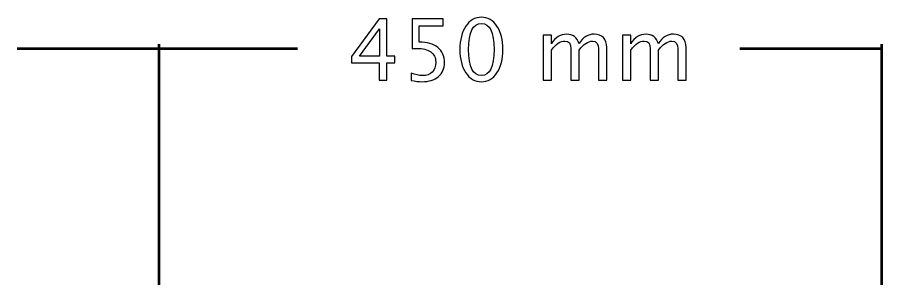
# Model space of a CAD drawing. Header units: centimetres. Extents: x -139 to 139, y -98 to 100.
# Drawn here: x 62.2 to 116, y 23.8 to 40.5 of the extents above; entities that cross this region are included whole.
import ezdxf

# ---------------------------------------------------------------- set-up
doc = ezdxf.new("R2010")
doc.units = ezdxf.units.CM
doc.header["$MEASUREMENT"] = 0
doc.layers.add('Layer 1', color=7, linetype='Continuous')

msp = doc.modelspace()

# ---------------------------------------------------------------- linework, layer by layer
at = {"layer": 'Layer 1'}
for points, knots in [([(91.06759, 36.44417), (90.66631, 36.44417), (90.34264, 36.6285), (90.09746, 36.99627), (90.09746, 36.99627), (89.85139, 37.36404), (89.7288, 37.84911), (89.7288, 38.45236), (89.7288, 38.45236), (89.7288, 39.0556), (89.85139, 39.54067), (90.09746, 39.90844), (90.09746, 39.90844), (90.34264, 40.27621), (90.66631, 40.46054), (91.06759, 40.46054), (91.06759, 40.46054), (91.47064, 40.46054), (91.79432, 40.2771), (92.0395, 39.91021), (92.0395, 39.91021), (92.28379, 39.54332), (92.40638, 39.05737), (92.40638, 38.45236), (92.40638, 38.45236), (92.40638, 37.84911), (92.28379, 37.36404), (92.0395, 36.99627), (92.0395, 36.99627), (91.79432, 36.6285), (91.47064, 36.44417), (91.06759, 36.44417)], [0, 0, 0, 0, 0.11111111, 0.11111111, 0.11111111, 0.11111111, 0.22222222, 0.22222222, 0.22222222, 0.22222222, 0.33333333, 0.33333333, 0.33333333, 0.33333333, 0.44444444, 0.44444444, 0.44444444, 0.44444444, 0.55555556, 0.55555556, 0.55555556, 0.55555556, 0.66666667, 0.66666667, 0.66666667, 0.66666667, 0.77777778, 0.77777778, 0.77777778, 0.77777778, 1, 1, 1, 1]), ([(84.69821, 36.53942), (84.69821, 36.53942), (84.69821, 37.62421), (84.69821, 37.62421), (84.69821, 37.62421), (84.69821, 37.62421), (82.97312, 37.62421), (82.97312, 37.62421), (82.97312, 37.62421), (82.97312, 37.62421), (82.97312, 38.0105), (82.97312, 38.0105), (82.97312, 38.0105), (82.97312, 38.0105), (84.69821, 40.36529), (84.69821, 40.36529), (84.69821, 40.36529), (84.69821, 40.36529), (85.17446, 40.36529), (85.17446, 40.36529), (85.17446, 40.36529), (85.17446, 40.36529), (85.17446, 38.04225), (85.17446, 38.04225), (85.17446, 38.04225), (85.17446, 38.04225), (85.68775, 38.04225), (85.68775, 38.04225), (85.68775, 38.04225), (85.68775, 38.04225), (85.68775, 37.62421), (85.68775, 37.62421), (85.68775, 37.62421), (85.68775, 37.62421), (85.17446, 37.62421), (85.17446, 37.62421), (85.17446, 37.62421), (85.17446, 37.62421), (85.17446, 36.53942), (85.17446, 36.53942), (85.17446, 36.53942), (85.17446, 36.53942), (84.69821, 36.53942), (84.69821, 36.53942)], [0, 0, 0, 0, 0.08333333, 0.08333333, 0.08333333, 0.08333333, 0.16666667, 0.16666667, 0.16666667, 0.16666667, 0.25, 0.25, 0.25, 0.25, 0.33333333, 0.33333333, 0.33333333, 0.33333333, 0.41666667, 0.41666667, 0.41666667, 0.41666667, 0.5, 0.5, 0.5, 0.5, 0.58333333, 0.58333333, 0.58333333, 0.58333333, 0.66666667, 0.66666667, 0.66666667, 0.66666667, 0.75, 0.75, 0.75, 0.75, 0.83333333, 0.83333333, 0.83333333, 0.83333333, 1, 1, 1, 1]), ([(86.69492, 36.52355), (86.69492, 36.52355), (86.69492, 36.97863), (86.69492, 36.97863), (86.69492, 36.97863), (86.94804, 36.87632), (87.18793, 36.82517), (87.41723, 36.82517), (87.41723, 36.82517), (87.66771, 36.82517), (87.86526, 36.89925), (88.00902, 37.04742), (88.00902, 37.04742), (88.15277, 37.19559), (88.22421, 37.39931), (88.22421, 37.65861), (88.22421, 37.65861), (88.22421, 37.9373), (88.12279, 38.15073), (87.91994, 38.29801), (87.91994, 38.29801), (87.71709, 38.4453), (87.42341, 38.5185), (87.03976, 38.5185), (87.03976, 38.5185), (86.95069, 38.5185), (86.85632, 38.51233), (86.75842, 38.49998), (86.75842, 38.49998), (86.75842, 38.49998), (86.75842, 40.36529), (86.75842, 40.36529), (86.75842, 40.36529), (86.75842, 40.36529), (88.69517, 40.36529), (88.69517, 40.36529), (88.69517, 40.36529), (88.69517, 40.36529), (88.69517, 39.92079), (88.69517, 39.92079), (88.69517, 39.92079), (88.69517, 39.92079), (87.20292, 39.92079), (87.20292, 39.92079), (87.20292, 39.92079), (87.20292, 39.92079), (87.20292, 38.91008), (87.20292, 38.91008), (87.20292, 38.91008), (87.69505, 38.91008), (88.07869, 38.79719), (88.35474, 38.57142), (88.35474, 38.57142), (88.63079, 38.34652), (88.76925, 38.03431), (88.76925, 37.63479), (88.76925, 37.63479), (88.76925, 37.26261), (88.64402, 36.97157), (88.39355, 36.76079), (88.39355, 36.76079), (88.14307, 36.55), (87.79735, 36.44417), (87.35638, 36.44417), (87.35638, 36.44417), (87.15971, 36.44417), (86.93922, 36.47063), (86.69492, 36.52355)], [0, 0, 0, 0, 0.05555556, 0.05555556, 0.05555556, 0.05555556, 0.11111111, 0.11111111, 0.11111111, 0.11111111, 0.16666667, 0.16666667, 0.16666667, 0.16666667, 0.22222222, 0.22222222, 0.22222222, 0.22222222, 0.27777778, 0.27777778, 0.27777778, 0.27777778, 0.33333333, 0.33333333, 0.33333333, 0.33333333, 0.38888889, 0.38888889, 0.38888889, 0.38888889, 0.44444444, 0.44444444, 0.44444444, 0.44444444, 0.5, 0.5, 0.5, 0.5, 0.55555556, 0.55555556, 0.55555556, 0.55555556, 0.61111111, 0.61111111, 0.61111111, 0.61111111, 0.66666667, 0.66666667, 0.66666667, 0.66666667, 0.72222222, 0.72222222, 0.72222222, 0.72222222, 0.77777778, 0.77777778, 0.77777778, 0.77777778, 0.83333333, 0.83333333, 0.83333333, 0.83333333, 0.88888889, 0.88888889, 0.88888889, 0.88888889, 1, 1, 1, 1]), ([(91.06671, 36.82517), (91.59676, 36.82517), (91.86134, 37.36756), (91.86134, 38.45236), (91.86134, 38.45236), (91.86134, 39.53715), (91.59676, 40.07954), (91.06671, 40.07954), (91.06671, 40.07954), (90.53843, 40.07954), (90.27385, 39.53715), (90.27385, 38.45236), (90.27385, 38.45236), (90.27385, 37.36756), (90.53843, 36.82517), (91.06671, 36.82517)], [0, 0, 0, 0, 0.2, 0.2, 0.2, 0.2, 0.4, 0.4, 0.4, 0.4, 0.6, 0.6, 0.6, 0.6, 1, 1, 1, 1]), ([(83.47495, 38.04225), (83.47495, 38.04225), (84.72996, 38.04225), (84.72996, 38.04225), (84.72996, 38.04225), (84.72996, 38.04225), (84.72996, 39.73735), (84.72996, 39.73735), (84.72996, 39.73735), (84.72996, 39.73735), (83.47495, 38.04225), (83.47495, 38.04225)], [0, 0, 0, 0, 0.25, 0.25, 0.25, 0.25, 0.5, 0.5, 0.5, 0.5, 1, 1, 1, 1]), ([(94.92345, 36.53942), (94.92345, 36.53942), (94.92345, 39.344), (94.92345, 39.344), (94.92345, 39.344), (94.92345, 39.344), (95.43145, 39.344), (95.43145, 39.344), (95.43145, 39.344), (95.43145, 39.344), (95.43145, 38.81395), (95.43145, 38.81395), (95.43145, 38.81395), (95.67927, 39.20642), (95.99677, 39.40221), (96.38571, 39.40221), (96.38571, 39.40221), (96.76054, 39.40221), (97.01542, 39.20642), (97.15124, 38.81395), (97.15124, 38.81395), (97.39201, 39.20994), (97.70598, 39.4075), (98.09139, 39.4075), (98.09139, 39.4075), (98.33745, 39.4075), (98.52883, 39.33518), (98.66553, 39.18966), (98.66553, 39.18966), (98.80224, 39.04414), (98.87103, 38.84041), (98.87103, 38.57847), (98.87103, 38.57847), (98.87103, 38.57847), (98.87103, 36.53942), (98.87103, 36.53942), (98.87103, 36.53942), (98.87103, 36.53942), (98.36303, 36.53942), (98.36303, 36.53942), (98.36303, 36.53942), (98.36303, 36.53942), (98.36303, 38.49469), (98.36303, 38.49469), (98.36303, 38.49469), (98.36303, 38.81395), (98.23603, 38.97358), (97.98203, 38.97358), (97.98203, 38.97358), (97.71833, 38.97358), (97.4414, 38.78749), (97.15124, 38.41443), (97.15124, 38.41443), (97.15124, 38.41443), (97.15124, 36.53942), (97.15124, 36.53942), (97.15124, 36.53942), (97.15124, 36.53942), (96.64324, 36.53942), (96.64324, 36.53942), (96.64324, 36.53942), (96.64324, 36.53942), (96.64324, 38.49645), (96.64324, 38.49645), (96.64324, 38.49645), (96.64324, 38.81836), (96.51448, 38.97888), (96.25607, 38.97888), (96.25607, 38.97888), (95.99942, 38.97888), (95.72425, 38.7919), (95.43145, 38.41708), (95.43145, 38.41708), (95.43145, 38.41708), (95.43145, 36.53942), (95.43145, 36.53942), (95.43145, 36.53942), (95.43145, 36.53942), (94.92345, 36.53942), (94.92345, 36.53942)], [0, 0, 0, 0, 0.04761905, 0.04761905, 0.04761905, 0.04761905, 0.0952381, 0.0952381, 0.0952381, 0.0952381, 0.14285714, 0.14285714, 0.14285714, 0.14285714, 0.19047619, 0.19047619, 0.19047619, 0.19047619, 0.23809524, 0.23809524, 0.23809524, 0.23809524, 0.28571429, 0.28571429, 0.28571429, 0.28571429, 0.33333333, 0.33333333, 0.33333333, 0.33333333, 0.38095238, 0.38095238, 0.38095238, 0.38095238, 0.42857143, 0.42857143, 0.42857143, 0.42857143, 0.47619048, 0.47619048, 0.47619048, 0.47619048, 0.52380952, 0.52380952, 0.52380952, 0.52380952, 0.57142857, 0.57142857, 0.57142857, 0.57142857, 0.61904762, 0.61904762, 0.61904762, 0.61904762, 0.66666667, 0.66666667, 0.66666667, 0.66666667, 0.71428571, 0.71428571, 0.71428571, 0.71428571, 0.76190476, 0.76190476, 0.76190476, 0.76190476, 0.80952381, 0.80952381, 0.80952381, 0.80952381, 0.85714286, 0.85714286, 0.85714286, 0.85714286, 0.9047619, 0.9047619, 0.9047619, 0.9047619, 1, 1, 1, 1]), ([(99.8641, 36.53942), (99.8641, 36.53942), (99.8641, 39.344), (99.8641, 39.344), (99.8641, 39.344), (99.8641, 39.344), (100.3721, 39.344), (100.3721, 39.344), (100.3721, 39.344), (100.3721, 39.344), (100.3721, 38.81395), (100.3721, 38.81395), (100.3721, 38.81395), (100.61992, 39.20642), (100.93742, 39.40221), (101.32636, 39.40221), (101.32636, 39.40221), (101.70119, 39.40221), (101.95607, 39.20642), (102.09189, 38.81395), (102.09189, 38.81395), (102.33266, 39.20994), (102.64663, 39.4075), (103.03204, 39.4075), (103.03204, 39.4075), (103.2781, 39.4075), (103.46948, 39.33518), (103.60618, 39.18966), (103.60618, 39.18966), (103.74289, 39.04414), (103.81168, 38.84041), (103.81168, 38.57847), (103.81168, 38.57847), (103.81168, 38.57847), (103.81168, 36.53942), (103.81168, 36.53942), (103.81168, 36.53942), (103.81168, 36.53942), (103.30368, 36.53942), (103.30368, 36.53942), (103.30368, 36.53942), (103.30368, 36.53942), (103.30368, 38.49469), (103.30368, 38.49469), (103.30368, 38.49469), (103.30368, 38.81395), (103.17668, 38.97358), (102.92268, 38.97358), (102.92268, 38.97358), (102.65898, 38.97358), (102.38205, 38.78749), (102.09189, 38.41443), (102.09189, 38.41443), (102.09189, 38.41443), (102.09189, 36.53942), (102.09189, 36.53942), (102.09189, 36.53942), (102.09189, 36.53942), (101.58389, 36.53942), (101.58389, 36.53942), (101.58389, 36.53942), (101.58389, 36.53942), (101.58389, 38.49645), (101.58389, 38.49645), (101.58389, 38.49645), (101.58389, 38.81836), (101.45513, 38.97888), (101.19672, 38.97888), (101.19672, 38.97888), (100.94007, 38.97888), (100.6649, 38.7919), (100.3721, 38.41708), (100.3721, 38.41708), (100.3721, 38.41708), (100.3721, 36.53942), (100.3721, 36.53942), (100.3721, 36.53942), (100.3721, 36.53942), (99.8641, 36.53942), (99.8641, 36.53942)], [0, 0, 0, 0, 0.04761905, 0.04761905, 0.04761905, 0.04761905, 0.0952381, 0.0952381, 0.0952381, 0.0952381, 0.14285714, 0.14285714, 0.14285714, 0.14285714, 0.19047619, 0.19047619, 0.19047619, 0.19047619, 0.23809524, 0.23809524, 0.23809524, 0.23809524, 0.28571429, 0.28571429, 0.28571429, 0.28571429, 0.33333333, 0.33333333, 0.33333333, 0.33333333, 0.38095238, 0.38095238, 0.38095238, 0.38095238, 0.42857143, 0.42857143, 0.42857143, 0.42857143, 0.47619048, 0.47619048, 0.47619048, 0.47619048, 0.52380952, 0.52380952, 0.52380952, 0.52380952, 0.57142857, 0.57142857, 0.57142857, 0.57142857, 0.61904762, 0.61904762, 0.61904762, 0.61904762, 0.66666667, 0.66666667, 0.66666667, 0.66666667, 0.71428571, 0.71428571, 0.71428571, 0.71428571, 0.76190476, 0.76190476, 0.76190476, 0.76190476, 0.80952381, 0.80952381, 0.80952381, 0.80952381, 0.85714286, 0.85714286, 0.85714286, 0.85714286, 0.9047619, 0.9047619, 0.9047619, 0.9047619, 1, 1, 1, 1])]:
    msp.add_open_spline(points, degree=3, knots=knots, dxfattribs=at)
at = {"layer": 'Layer 1', "lineweight": 53}
for points in [[(71, 23.79104), (71, 23.79104), (71, 38.79104), (71, 38.79104)], [(71, 23.79104), (71, 23.79104), (71, 38.79104), (71, 38.79104)], [(116, 23.79104), (116, 23.79104), (116, 38.79104), (116, 38.79104)], [(71, 38.49998), (71, 38.49998), (62.16447, 38.49998), (62.16447, 38.49998)], [(79.62033, 38.49998), (79.62033, 38.49998), (71, 38.49998), (71, 38.49998)], [(116, 38.49998), (116, 38.49998), (107.16447, 38.49998), (107.16447, 38.49998)]]:
    msp.add_open_spline(points, degree=3, dxfattribs=at)

doc.saveas('drawing.dxf')
